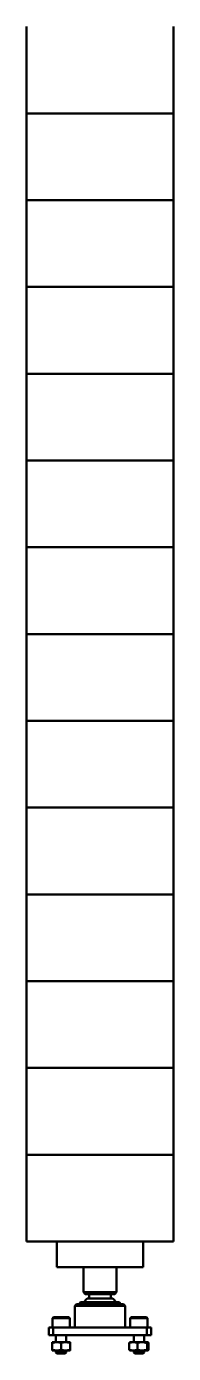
# Model space of a CAD drawing. Header units: millimetres. Extents: x 6662 to 10710, y 10182 to 13222.
# Drawn here: x 6662 to 6832, y 10182 to 11711 of the extents above; entities that cross this region are included whole.
import ezdxf

# ---------------------------------------------------------------- set-up
doc = ezdxf.new("R2010")
doc.units = ezdxf.units.MM
doc.layers.add('外形線', color=7, linetype='Continuous', lineweight=50)

msp = doc.modelspace()

# ---------------------------------------------------------------- linework, layer by layer
at = {"layer": '外形線'}
for p, q in [((6662.4, 11710.7), (6662.4, 11610.7)), ((6832.4, 11710.7), (6832.4, 11610.7)), ((6832.4, 11610.7), (6662.4, 11610.7)), ((6662.4, 11610.7), (6662.4, 11510.7)), ((6832.4, 11610.7), (6662.4, 11610.7)), ((6832.4, 11610.7), (6832.4, 11510.7)), ((6832.4, 11510.7), (6662.4, 11510.7)), ((6662.4, 11510.7), (6662.4, 11410.7)), ((6832.4, 11510.7), (6662.4, 11510.7)), ((6832.4, 11510.7), (6832.4, 11410.7)), ((6832.4, 11410.7), (6662.4, 11410.7)), ((6662.4, 11410.7), (6662.4, 11310.7)), ((6832.4, 11410.7), (6662.4, 11410.7)), ((6832.4, 11410.7), (6832.4, 11310.7)), ((6832.4, 11310.7), (6662.4, 11310.7)), ((6662.4, 11310.7), (6662.4, 11210.7)), ((6832.4, 11310.7), (6662.4, 11310.7)), ((6832.4, 11310.7), (6832.4, 11210.7)), ((6832.4, 11210.7), (6662.4, 11210.7)), ((6662.4, 11210.7), (6662.4, 11110.7)), ((6832.4, 11210.7), (6662.4, 11210.7)), ((6832.4, 11210.7), (6832.4, 11110.7)), ((6832.4, 11110.7), (6662.4, 11110.7)), ((6662.4, 11110.7), (6662.4, 11010.7)), ((6832.4, 11110.7), (6662.4, 11110.7)), ((6832.4, 11110.7), (6832.4, 11010.7)), ((6832.4, 11010.7), (6662.4, 11010.7)), ((6662.4, 11010.7), (6662.4, 10910.7)), ((6832.4, 11010.7), (6662.4, 11010.7)), ((6832.4, 11010.7), (6832.4, 10910.7)), ((6832.4, 10910.7), (6662.4, 10910.7)), ((6662.4, 10910.7), (6662.4, 10810.7)), ((6832.4, 10910.7), (6662.4, 10910.7)), ((6832.4, 10910.7), (6832.4, 10810.7)), ((6832.4, 10810.7), (6662.4, 10810.7)), ((6662.4, 10810.7), (6662.4, 10710.7)), ((6832.4, 10810.7), (6662.4, 10810.7)), ((6832.4, 10810.7), (6832.4, 10710.7)), ((6832.4, 10710.7), (6662.4, 10710.7)), ((6662.4, 10710.7), (6662.4, 10610.7)), ((6832.4, 10710.7), (6662.4, 10710.7)), ((6832.4, 10710.7), (6832.4, 10610.7)), ((6832.4, 10610.7), (6662.4, 10610.7)), ((6662.4, 10610.7), (6662.4, 10510.7)), ((6832.4, 10610.7), (6662.4, 10610.7)), ((6832.4, 10610.7), (6832.4, 10510.7)), ((6832.4, 10510.7), (6662.4, 10510.7)), ((6662.4, 10510.7), (6662.4, 10410.7)), ((6832.4, 10510.7), (6662.4, 10510.7)), ((6832.4, 10510.7), (6832.4, 10410.7)), ((6832.4, 10410.7), (6662.4, 10410.7)), ((6662.4, 10410.7), (6662.4, 10310.7)), ((6832.4, 10410.7), (6662.4, 10410.7)), ((6832.4, 10410.7), (6832.4, 10310.7)), ((6832.4, 10310.7), (6662.4, 10310.7)), ((6697.7, 10310.7), (6697.7, 10281.2)), ((6797.2, 10310.7), (6797.2, 10281.2)), ((6795.6, 10281.2), (6697.7, 10281.2)), ((6728.4, 10281.2), (6728.4, 10252.2)), ((6766.4, 10281.2), (6766.4, 10252.2)), ((6797.2, 10281.2), (6795.6, 10281.2)), ((6728.4, 10252.2), (6766.4, 10252.2)), ((6730.4, 10250.2), (6728.4, 10252.2)), ((6764.4, 10250.2), (6730.4, 10250.2)), ((6732.7, 10245.2), (6762.1, 10245.2)), ((6734.9, 10250.2), (6734.9, 10245.2)), ((6759.9, 10250.2), (6759.9, 10245.2)), ((6762.1, 10245.2), (6762.2, 10245.2)), ((6764.4, 10250.2), (6766.4, 10252.2)), ((6720.4, 10238.7), (6718.4, 10236.7)), ((6776.4, 10236.7), (6718.4, 10236.7)), ((6718.4, 10211.7), (6718.4, 10236.7)), ((6720.4, 10238.7), (6774.4, 10238.7)), ((6724.8, 10240.7), (6723.9, 10239.2)), ((6770.9, 10239.2), (6723.9, 10239.2)), ((6723.9, 10239.2), (6723.9, 10238.7)), ((6724.8, 10240.7), (6770, 10240.7)), ((6770, 10240.7), (6770.9, 10239.2)), ((6770.9, 10239.2), (6770.9, 10238.7)), ((6774.4, 10238.7), (6776.4, 10236.7)), ((6776.4, 10211.7), (6776.4, 10236.7)), ((6693.6, 10223.7), (6692.4, 10222.5)), ((6712.4, 10222.5), (6692.4, 10222.5)), ((6692.4, 10211.7), (6692.4, 10222.5)), ((6693.6, 10223.7), (6711.2, 10223.7)), ((6711.2, 10223.7), (6712.4, 10222.5)), ((6712.4, 10211.7), (6712.4, 10222.5)), ((6783.6, 10223.7), (6782.4, 10222.5)), ((6801.1, 10222.5), (6782.4, 10222.5)), ((6782.4, 10211.7), (6782.4, 10222.5)), ((6783.6, 10223.7), (6800.1, 10223.7)), ((6800.1, 10223.7), (6801.2, 10223.7)), ((6802.4, 10222.5), (6801.1, 10222.5)), ((6801.2, 10223.7), (6802.4, 10222.5)), ((6802.4, 10211.7), (6802.4, 10222.5)), ((6693.4, 10211.7), (6688.4, 10211.7)), ((6688.4, 10211.7), (6688.4, 10202.7)), ((6688.4, 10202.7), (6693.4, 10202.7)), ((6693.4, 10202.7), (6693.4, 10211.7)), ((6801.4, 10211.7), (6693.4, 10211.7)), ((6693.4, 10202.7), (6801.4, 10202.7)), ((6696.4, 10202.7), (6696.4, 10194.7)), ((6708.4, 10202.7), (6708.4, 10194.7)), ((6786.4, 10202.7), (6786.4, 10194.7)), ((6798.4, 10202.7), (6798.4, 10194.7)), ((6801.4, 10211.7), (6801.4, 10202.7)), ((6806.4, 10211.7), (6801.4, 10211.7)), ((6801.4, 10202.7), (6806.4, 10202.7)), ((6806.4, 10202.7), (6806.4, 10211.7)), ((6692.3, 10194.7), (6692, 10194.6)), ((6692, 10193.7), (6692, 10186.2)), ((6692.3, 10185.1), (6692, 10185.3)), ((6707.6, 10194.7), (6692.3, 10194.7)), ((6692.3, 10185.1), (6707.6, 10185.1)), ((6696.4, 10185.1), (6696.4, 10182.9)), ((6702.4, 10193.8), (6702.4, 10186.1)), ((6712.7, 10194.7), (6707.6, 10194.7)), ((6707.6, 10185.1), (6712.7, 10185.1)), ((6708.4, 10185.1), (6708.4, 10182.9)), ((6712.7, 10194.7), (6712.8, 10194.7)), ((6712.7, 10185.1), (6712.8, 10185.2)), ((6712.8, 10193.8), (6712.8, 10186.1)), ((6712.8, 10193.7), (6712.8, 10186.2)), ((6781.2, 10193.8), (6781.2, 10186.1)), ((6782.1, 10194.7), (6781.9, 10194.6)), ((6782.1, 10185.1), (6781.9, 10185.3)), ((6785.9, 10194.7), (6782.1, 10194.7)), ((6782.1, 10185.1), (6785.9, 10185.1)), ((6802.5, 10194.7), (6785.9, 10194.7)), ((6785.9, 10185.1), (6802.5, 10185.1)), ((6786.4, 10185.1), (6786.4, 10182.9)), ((6790.6, 10193.8), (6790.6, 10186.1)), ((6798.4, 10185.1), (6798.4, 10182.9)), ((6801.8, 10193.7), (6801.8, 10186.2)), ((6802.5, 10194.7), (6802.9, 10194.5)), ((6802.5, 10185.1), (6802.9, 10185.4)), ((6803.6, 10193.6), (6803.6, 10186.3)), ((6696.4, 10182.9), (6708.4, 10182.9)), ((6697.6, 10181.7), (6696.4, 10182.9)), ((6707.2, 10181.7), (6697.6, 10181.7)), ((6707.2, 10181.7), (6708.4, 10182.9)), ((6786.4, 10182.9), (6797.7, 10182.9)), ((6787.6, 10181.7), (6786.4, 10182.9)), ((6796.6, 10181.7), (6787.6, 10181.7)), ((6797.2, 10181.7), (6796.6, 10181.7)), ((6797.2, 10181.7), (6798.4, 10182.9)), ((6797.7, 10182.9), (6798.4, 10182.9))]:
    msp.add_line(p, q, dxfattribs=at).dxf.unprotected_set("ltscale", 0)
for points in [[(6702.4, 10193.8), (6701.9, 10194), (6701.4, 10194.1), (6701, 10194.2), (6700.5, 10194.3), (6700.1, 10194.4), (6699.7, 10194.5), (6699.3, 10194.6), (6698.8, 10194.6), (6698.4, 10194.6), (6698, 10194.7), (6697.6, 10194.7), (6697.2, 10194.7), (6696.8, 10194.7), (6696.4, 10194.7), (6696, 10194.6), (6695.6, 10194.6), (6695.2, 10194.5), (6694.8, 10194.4), (6694.3, 10194.4), (6693.9, 10194.3), (6693.4, 10194.1), (6693, 10194), (6692.5, 10193.9), (6692, 10193.7)], [(6692, 10193.7), (6692, 10193.8), (6692, 10193.9), (6692, 10193.9), (6692, 10194), (6692, 10194), (6692, 10194.1), (6692, 10194.2), (6692, 10194.2), (6692, 10194.3), (6692, 10194.3), (6692, 10194.3), (6692, 10194.4), (6692, 10194.4), (6692, 10194.4), (6692, 10194.5), (6692, 10194.5), (6692, 10194.5), (6692, 10194.5), (6692, 10194.5), (6692, 10194.6), (6692, 10194.6), (6692, 10194.6), (6692, 10194.6), (6692, 10194.6)], [(6692, 10185.3), (6692, 10185.3), (6692, 10185.3), (6692, 10185.3), (6692, 10185.3), (6692, 10185.3), (6692, 10185.4), (6692, 10185.4), (6692, 10185.4), (6692, 10185.4), (6692, 10185.5), (6692, 10185.5), (6692, 10185.5), (6692, 10185.6), (6692, 10185.6), (6692, 10185.6), (6692, 10185.7), (6692, 10185.7), (6692, 10185.8), (6692, 10185.8), (6692, 10185.9), (6692, 10186), (6692, 10186), (6692, 10186.1), (6692, 10186.2)], [(6692, 10186.2), (6692.5, 10186), (6693, 10185.9), (6693.4, 10185.7), (6693.9, 10185.6), (6694.3, 10185.5), (6694.8, 10185.4), (6695.2, 10185.4), (6695.6, 10185.3), (6696, 10185.3), (6696.4, 10185.2), (6696.8, 10185.2), (6697.2, 10185.2), (6697.6, 10185.2), (6698, 10185.2), (6698.4, 10185.2), (6698.8, 10185.3), (6699.3, 10185.3), (6699.7, 10185.4), (6700.1, 10185.5), (6700.5, 10185.6), (6701, 10185.7), (6701.4, 10185.8), (6701.9, 10185.9), (6702.4, 10186.1)], [(6707.6, 10194.7), (6707.4, 10194.7), (6707.1, 10194.7), (6706.9, 10194.7), (6706.7, 10194.7), (6706.5, 10194.7), (6706.3, 10194.7), (6706.1, 10194.7), (6705.9, 10194.6), (6705.6, 10194.6), (6705.4, 10194.6), (6705.2, 10194.5), (6705, 10194.5), (6704.8, 10194.5), (6704.6, 10194.4), (6704.4, 10194.4), (6704.1, 10194.3), (6703.9, 10194.3), (6703.7, 10194.2), (6703.5, 10194.1), (6703.3, 10194.1), (6703.1, 10194), (6702.8, 10193.9), (6702.6, 10193.9), (6702.4, 10193.8)], [(6702.4, 10186.1), (6702.6, 10186), (6702.8, 10185.9), (6703.1, 10185.9), (6703.3, 10185.8), (6703.5, 10185.7), (6703.7, 10185.7), (6703.9, 10185.6), (6704.1, 10185.6), (6704.4, 10185.5), (6704.6, 10185.5), (6704.8, 10185.4), (6705, 10185.4), (6705.2, 10185.4), (6705.4, 10185.3), (6705.6, 10185.3), (6705.9, 10185.3), (6706.1, 10185.2), (6706.3, 10185.2), (6706.5, 10185.2), (6706.7, 10185.2), (6706.9, 10185.2), (6707.1, 10185.2), (6707.4, 10185.1), (6707.6, 10185.1)], [(6712.8, 10193.8), (6712.6, 10193.9), (6712.3, 10193.9), (6712.1, 10194), (6711.9, 10194.1), (6711.7, 10194.1), (6711.5, 10194.2), (6711.2, 10194.3), (6711, 10194.3), (6710.8, 10194.4), (6710.6, 10194.4), (6710.4, 10194.5), (6710.2, 10194.5), (6710, 10194.5), (6709.7, 10194.6), (6709.5, 10194.6), (6709.3, 10194.6), (6709.1, 10194.7), (6708.9, 10194.7), (6708.7, 10194.7), (6708.5, 10194.7), (6708.2, 10194.7), (6708, 10194.7), (6707.8, 10194.7), (6707.6, 10194.7)], [(6707.6, 10185.1), (6707.8, 10185.1), (6708, 10185.2), (6708.2, 10185.2), (6708.5, 10185.2), (6708.7, 10185.2), (6708.9, 10185.2), (6709.1, 10185.2), (6709.3, 10185.3), (6709.5, 10185.3), (6709.7, 10185.3), (6710, 10185.4), (6710.2, 10185.4), (6710.4, 10185.4), (6710.6, 10185.5), (6710.8, 10185.5), (6711, 10185.6), (6711.2, 10185.6), (6711.5, 10185.7), (6711.7, 10185.7), (6711.9, 10185.8), (6712.1, 10185.9), (6712.3, 10185.9), (6712.6, 10186), (6712.8, 10186.1)], [(6712.8, 10193.7), (6712.8, 10193.9), (6712.8, 10194), (6712.8, 10194.1), (6712.8, 10194.3), (6712.8, 10194.4), (6712.8, 10194.4), (6712.8, 10194.5), (6712.8, 10194.6), (6712.8, 10194.6), (6712.8, 10194.7), (6712.8, 10194.7), (6712.8, 10194.7), (6712.8, 10194.7), (6712.8, 10194.7), (6712.8, 10194.6), (6712.8, 10194.6), (6712.8, 10194.6), (6712.8, 10194.5), (6712.8, 10194.4), (6712.8, 10194.3), (6712.8, 10194.2), (6712.8, 10194.1), (6712.8, 10194), (6712.8, 10193.8)], [(6712.8, 10186.1), (6712.8, 10185.9), (6712.8, 10185.8), (6712.8, 10185.7), (6712.8, 10185.6), (6712.8, 10185.5), (6712.8, 10185.4), (6712.8, 10185.3), (6712.8, 10185.3), (6712.8, 10185.2), (6712.8, 10185.2), (6712.8, 10185.2), (6712.8, 10185.2), (6712.8, 10185.2), (6712.8, 10185.2), (6712.8, 10185.3), (6712.8, 10185.3), (6712.8, 10185.4), (6712.8, 10185.4), (6712.8, 10185.5), (6712.8, 10185.6), (6712.8, 10185.7), (6712.8, 10185.9), (6712.8, 10186), (6712.8, 10186.2)], [(6785.9, 10194.7), (6785.7, 10194.7), (6785.5, 10194.7), (6785.3, 10194.7), (6785.1, 10194.7), (6784.9, 10194.7), (6784.7, 10194.7), (6784.5, 10194.7), (6784.3, 10194.6), (6784.1, 10194.6), (6784, 10194.6), (6783.8, 10194.5), (6783.6, 10194.5), (6783.4, 10194.5), (6783.2, 10194.4), (6783, 10194.4), (6782.8, 10194.3), (6782.6, 10194.3), (6782.4, 10194.2), (6782.2, 10194.1), (6782, 10194.1), (6781.8, 10194), (6781.6, 10193.9), (6781.4, 10193.9), (6781.2, 10193.8)], [(6781.2, 10193.8), (6781.3, 10193.9), (6781.3, 10193.9), (6781.3, 10194), (6781.3, 10194), (6781.4, 10194.1), (6781.4, 10194.1), (6781.4, 10194.1), (6781.5, 10194.2), (6781.5, 10194.2), (6781.5, 10194.3), (6781.5, 10194.3), (6781.6, 10194.3), (6781.6, 10194.4), (6781.6, 10194.4), (6781.6, 10194.4), (6781.7, 10194.5), (6781.7, 10194.5), (6781.7, 10194.5), (6781.7, 10194.5), (6781.8, 10194.6), (6781.8, 10194.6), (6781.8, 10194.6), (6781.8, 10194.6), (6781.9, 10194.6)], [(6781.9, 10185.3), (6781.8, 10185.3), (6781.8, 10185.3), (6781.8, 10185.3), (6781.8, 10185.3), (6781.7, 10185.4), (6781.7, 10185.4), (6781.7, 10185.4), (6781.7, 10185.4), (6781.6, 10185.5), (6781.6, 10185.5), (6781.6, 10185.5), (6781.6, 10185.6), (6781.5, 10185.6), (6781.5, 10185.6), (6781.5, 10185.7), (6781.5, 10185.7), (6781.4, 10185.7), (6781.4, 10185.8), (6781.4, 10185.8), (6781.3, 10185.9), (6781.3, 10185.9), (6781.3, 10186), (6781.3, 10186), (6781.2, 10186.1)], [(6781.2, 10186.1), (6781.4, 10186), (6781.6, 10185.9), (6781.8, 10185.9), (6782, 10185.8), (6782.2, 10185.7), (6782.4, 10185.7), (6782.6, 10185.6), (6782.8, 10185.6), (6783, 10185.5), (6783.2, 10185.5), (6783.4, 10185.4), (6783.6, 10185.4), (6783.8, 10185.4), (6784, 10185.3), (6784.1, 10185.3), (6784.3, 10185.3), (6784.5, 10185.2), (6784.7, 10185.2), (6784.9, 10185.2), (6785.1, 10185.2), (6785.3, 10185.2), (6785.5, 10185.2), (6785.7, 10185.1), (6785.9, 10185.1)], [(6790.6, 10193.8), (6790.4, 10193.9), (6790.2, 10193.9), (6790, 10194), (6789.8, 10194.1), (6789.6, 10194.1), (6789.4, 10194.2), (6789.2, 10194.3), (6789, 10194.3), (6788.8, 10194.4), (6788.6, 10194.4), (6788.4, 10194.5), (6788.2, 10194.5), (6788, 10194.5), (6787.8, 10194.6), (6787.7, 10194.6), (6787.5, 10194.6), (6787.3, 10194.7), (6787.1, 10194.7), (6786.9, 10194.7), (6786.7, 10194.7), (6786.5, 10194.7), (6786.3, 10194.7), (6786.1, 10194.7), (6785.9, 10194.7)], [(6785.9, 10185.1), (6786.1, 10185.1), (6786.3, 10185.2), (6786.5, 10185.2), (6786.7, 10185.2), (6786.9, 10185.2), (6787.1, 10185.2), (6787.3, 10185.2), (6787.5, 10185.3), (6787.7, 10185.3), (6787.8, 10185.3), (6788, 10185.4), (6788.2, 10185.4), (6788.4, 10185.4), (6788.6, 10185.5), (6788.8, 10185.5), (6789, 10185.6), (6789.2, 10185.6), (6789.4, 10185.7), (6789.6, 10185.7), (6789.8, 10185.8), (6790, 10185.9), (6790.2, 10185.9), (6790.4, 10186), (6790.6, 10186.1)], [(6801.8, 10193.7), (6801.2, 10193.9), (6800.7, 10194), (6800.2, 10194.1), (6799.7, 10194.3), (6799.3, 10194.4), (6798.8, 10194.4), (6798.3, 10194.5), (6797.9, 10194.6), (6797.4, 10194.6), (6797, 10194.7), (6796.6, 10194.7), (6796.1, 10194.7), (6795.7, 10194.7), (6795.3, 10194.7), (6794.8, 10194.6), (6794.4, 10194.6), (6794, 10194.6), (6793.5, 10194.5), (6793, 10194.4), (6792.6, 10194.3), (6792.1, 10194.2), (6791.6, 10194.1), (6791.1, 10194), (6790.6, 10193.8)], [(6790.6, 10186.1), (6791.1, 10185.9), (6791.6, 10185.8), (6792.1, 10185.7), (6792.6, 10185.6), (6793, 10185.5), (6793.5, 10185.4), (6794, 10185.3), (6794.4, 10185.3), (6794.8, 10185.2), (6795.3, 10185.2), (6795.7, 10185.2), (6796.1, 10185.2), (6796.6, 10185.2), (6797, 10185.2), (6797.4, 10185.3), (6797.9, 10185.3), (6798.3, 10185.4), (6798.8, 10185.4), (6799.3, 10185.5), (6799.7, 10185.6), (6800.2, 10185.7), (6800.7, 10185.9), (6801.2, 10186), (6801.8, 10186.2)], [(6803.6, 10193.6), (6803.5, 10193.8), (6803.4, 10193.9), (6803.3, 10194), (6803.3, 10194.2), (6803.2, 10194.3), (6803.1, 10194.3), (6803, 10194.4), (6803, 10194.5), (6802.9, 10194.5), (6802.8, 10194.5), (6802.7, 10194.6), (6802.7, 10194.6), (6802.6, 10194.6), (6802.5, 10194.6), (6802.5, 10194.5), (6802.4, 10194.5), (6802.3, 10194.4), (6802.2, 10194.4), (6802.2, 10194.3), (6802.1, 10194.2), (6802, 10194.1), (6801.9, 10194), (6801.8, 10193.9), (6801.8, 10193.7)], [(6801.8, 10186.2), (6801.8, 10186), (6801.9, 10185.9), (6802, 10185.8), (6802.1, 10185.7), (6802.2, 10185.6), (6802.2, 10185.5), (6802.3, 10185.4), (6802.4, 10185.4), (6802.5, 10185.4), (6802.5, 10185.3), (6802.6, 10185.3), (6802.7, 10185.3), (6802.7, 10185.3), (6802.8, 10185.3), (6802.9, 10185.4), (6803, 10185.4), (6803, 10185.5), (6803.1, 10185.6), (6803.2, 10185.6), (6803.3, 10185.7), (6803.3, 10185.8), (6803.4, 10186), (6803.5, 10186.1), (6803.6, 10186.3)]]:
    msp.add_lwpolyline(points, dxfattribs=at).dxf.unprotected_set("ltscale", 0)
for start, end in [(133.5797, 149.0626), (30.9374, 46.4203)]:
    msp.add_arc((6747.4, 10229.7), 21.4, start, end, dxfattribs=at).dxf.unprotected_set("ltscale", 0)

doc.saveas('drawing.dxf')
